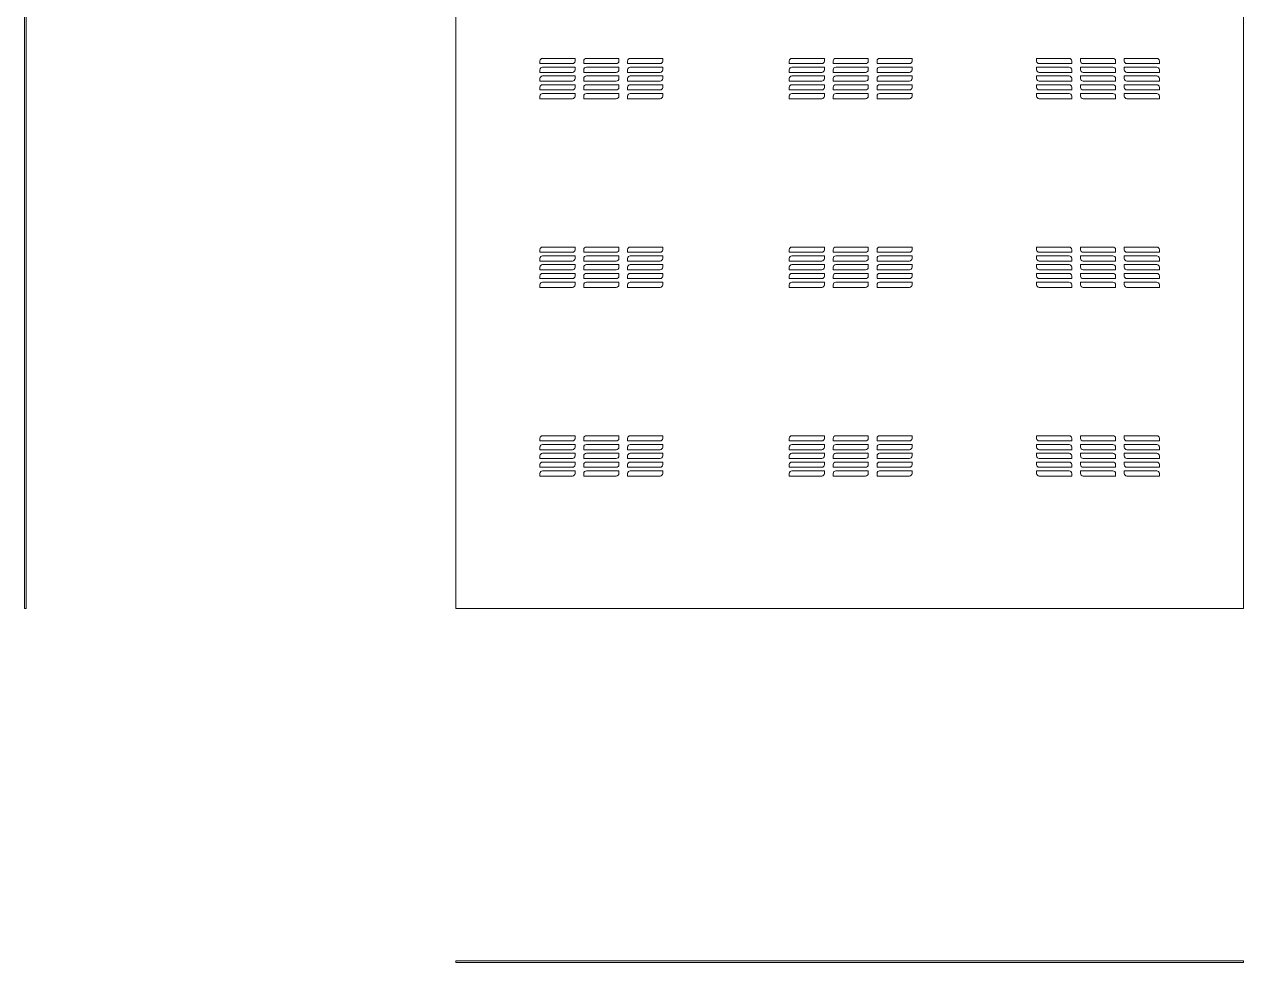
# Model space of a CAD drawing. Header units: millimetres. Extents: x 3075 to 6077, y 2718 to 5018.
# Drawn here: x 3075 to 4465, y 2718 to 3787 of the extents above; entities that cross this region are included whole.
import ezdxf

# ---------------------------------------------------------------- set-up
doc = ezdxf.new("R2010")
doc.units = ezdxf.units.MM

msp = doc.modelspace()

# ---------------------------------------------------------------- linework, layer by layer
at = {"color": 7, "linetype": 'Continuous', "lineweight": 15}
for p, q in [((3075.2, 4294.7), (3075.2, 3121.7)), ((3077.2, 4294.7), (3077.2, 3121.7)), ((3566.9, 3121.7), (3566.9, 4294.7)), ((4464.9, 4294.7), (4464.9, 3121.7)), ((3662.8, 3745.6), (3662.8, 3742.6)), ((3662.8, 3742.6), (3699.8, 3742.6)), ((3702.8, 3748.6), (3665.8, 3748.6)), ((3702.8, 3738.6), (3665.8, 3738.6)), ((3702.8, 3745.6), (3702.8, 3748.6)), ((3702.8, 3735.6), (3702.8, 3738.6)), ((3712.8, 3745.6), (3712.8, 3742.6)), ((3712.8, 3742.6), (3749.8, 3742.6)), ((3752.8, 3748.6), (3715.8, 3748.6)), ((3752.8, 3738.6), (3715.8, 3738.6)), ((3752.8, 3745.6), (3752.8, 3748.6)), ((3752.8, 3735.6), (3752.8, 3738.6)), ((3762.8, 3745.6), (3762.8, 3742.6)), ((3762.8, 3742.6), (3799.8, 3742.6)), ((3802.8, 3748.6), (3765.8, 3748.6)), ((3802.8, 3738.6), (3765.8, 3738.6)), ((3802.8, 3745.6), (3802.8, 3748.6)), ((3802.8, 3735.6), (3802.8, 3738.6)), ((3947, 3745.6), (3947, 3742.6)), ((3947, 3742.6), (3984, 3742.6)), ((3987, 3748.6), (3950, 3748.6)), ((3987, 3738.6), (3950, 3738.6)), ((3987, 3745.6), (3987, 3748.6)), ((3987, 3735.6), (3987, 3738.6)), ((3997, 3745.6), (3997, 3742.6)), ((3997, 3742.6), (4034, 3742.6)), ((4037, 3748.6), (4000, 3748.6)), ((4037, 3738.6), (4000, 3738.6)), ((4037, 3745.6), (4037, 3748.6)), ((4037, 3735.6), (4037, 3738.6)), ((4047, 3745.6), (4047, 3742.6)), ((4047, 3742.6), (4084, 3742.6)), ((4087, 3748.6), (4050, 3748.6)), ((4087, 3738.6), (4050, 3738.6)), ((4087, 3745.6), (4087, 3748.6)), ((4087, 3735.6), (4087, 3738.6)), ((4228.9, 3748.6), (4228.9, 3745.6)), ((4265.9, 3748.6), (4228.9, 3748.6)), ((4228.9, 3738.6), (4228.9, 3735.6)), ((4265.9, 3738.6), (4228.9, 3738.6)), ((4231.9, 3742.6), (4268.9, 3742.6)), ((4268.9, 3742.6), (4268.9, 3745.6)), ((4278.9, 3748.6), (4278.9, 3745.6)), ((4315.9, 3748.6), (4278.9, 3748.6)), ((4278.9, 3738.6), (4278.9, 3735.6)), ((4315.9, 3738.6), (4278.9, 3738.6)), ((4281.9, 3742.6), (4318.9, 3742.6)), ((4318.9, 3742.6), (4318.9, 3745.6)), ((4328.9, 3748.6), (4328.9, 3745.6)), ((4365.9, 3748.6), (4328.9, 3748.6)), ((4328.9, 3738.6), (4328.9, 3735.6)), ((4365.9, 3738.6), (4328.9, 3738.6)), ((4331.9, 3742.6), (4368.9, 3742.6)), ((4368.9, 3742.6), (4368.9, 3745.6)), ((3662.8, 3735.6), (3662.8, 3732.6)), ((3662.8, 3732.6), (3699.8, 3732.6)), ((3662.8, 3725.6), (3662.8, 3722.6)), ((3702.8, 3728.6), (3665.8, 3728.6)), ((3702.8, 3725.6), (3702.8, 3728.6)), ((3712.8, 3735.6), (3712.8, 3732.6)), ((3712.8, 3732.6), (3749.8, 3732.6)), ((3712.8, 3725.6), (3712.8, 3722.6)), ((3752.8, 3728.6), (3715.8, 3728.6)), ((3752.8, 3725.6), (3752.8, 3728.6)), ((3762.8, 3735.6), (3762.8, 3732.6)), ((3762.8, 3732.6), (3799.8, 3732.6)), ((3762.8, 3725.6), (3762.8, 3722.6)), ((3802.8, 3728.6), (3765.8, 3728.6)), ((3802.8, 3725.6), (3802.8, 3728.6)), ((3947, 3735.6), (3947, 3732.6)), ((3947, 3732.6), (3984, 3732.6)), ((3947, 3725.6), (3947, 3722.6)), ((3987, 3728.6), (3950, 3728.6)), ((3987, 3725.6), (3987, 3728.6)), ((3997, 3735.6), (3997, 3732.6)), ((3997, 3732.6), (4034, 3732.6)), ((3997, 3725.6), (3997, 3722.6)), ((4037, 3728.6), (4000, 3728.6)), ((4037, 3725.6), (4037, 3728.6)), ((4047, 3735.6), (4047, 3732.6)), ((4047, 3732.6), (4084, 3732.6)), ((4047, 3725.6), (4047, 3722.6)), ((4087, 3728.6), (4050, 3728.6)), ((4087, 3725.6), (4087, 3728.6)), ((4228.9, 3728.6), (4228.9, 3725.6)), ((4265.9, 3728.6), (4228.9, 3728.6)), ((4231.9, 3732.6), (4268.9, 3732.6)), ((4268.9, 3732.6), (4268.9, 3735.6)), ((4268.9, 3722.6), (4268.9, 3725.6)), ((4278.9, 3728.6), (4278.9, 3725.6)), ((4315.9, 3728.6), (4278.9, 3728.6)), ((4281.9, 3732.6), (4318.9, 3732.6)), ((4318.9, 3732.6), (4318.9, 3735.6)), ((4318.9, 3722.6), (4318.9, 3725.6)), ((4328.9, 3728.6), (4328.9, 3725.6)), ((4365.9, 3728.6), (4328.9, 3728.6)), ((4331.9, 3732.6), (4368.9, 3732.6)), ((4368.9, 3732.6), (4368.9, 3735.6)), ((4368.9, 3722.6), (4368.9, 3725.6)), ((3662.8, 3722.6), (3699.8, 3722.6)), ((3662.8, 3715.6), (3662.8, 3712.6)), ((3662.8, 3712.6), (3699.8, 3712.6)), ((3702.8, 3718.6), (3665.8, 3718.6)), ((3702.8, 3715.6), (3702.8, 3718.6)), ((3712.8, 3722.6), (3749.8, 3722.6)), ((3712.8, 3715.6), (3712.8, 3712.6)), ((3712.8, 3712.6), (3749.8, 3712.6)), ((3752.8, 3718.6), (3715.8, 3718.6)), ((3752.8, 3715.6), (3752.8, 3718.6)), ((3762.8, 3722.6), (3799.8, 3722.6)), ((3762.8, 3715.6), (3762.8, 3712.6)), ((3762.8, 3712.6), (3799.8, 3712.6)), ((3802.8, 3718.6), (3765.8, 3718.6)), ((3802.8, 3715.6), (3802.8, 3718.6)), ((3947, 3722.6), (3984, 3722.6)), ((3947, 3715.6), (3947, 3712.6)), ((3947, 3712.6), (3984, 3712.6)), ((3987, 3718.6), (3950, 3718.6)), ((3987, 3715.6), (3987, 3718.6)), ((3997, 3722.6), (4034, 3722.6)), ((3997, 3715.6), (3997, 3712.6)), ((3997, 3712.6), (4034, 3712.6)), ((4037, 3718.6), (4000, 3718.6)), ((4037, 3715.6), (4037, 3718.6)), ((4047, 3722.6), (4084, 3722.6)), ((4047, 3715.6), (4047, 3712.6)), ((4047, 3712.6), (4084, 3712.6)), ((4087, 3718.6), (4050, 3718.6)), ((4087, 3715.6), (4087, 3718.6)), ((4228.9, 3718.6), (4228.9, 3715.6)), ((4265.9, 3718.6), (4228.9, 3718.6)), ((4231.9, 3722.6), (4268.9, 3722.6)), ((4231.9, 3712.6), (4268.9, 3712.6)), ((4268.9, 3712.6), (4268.9, 3715.6)), ((4278.9, 3718.6), (4278.9, 3715.6)), ((4315.9, 3718.6), (4278.9, 3718.6)), ((4281.9, 3722.6), (4318.9, 3722.6)), ((4281.9, 3712.6), (4318.9, 3712.6)), ((4318.9, 3712.6), (4318.9, 3715.6)), ((4328.9, 3718.6), (4328.9, 3715.6)), ((4365.9, 3718.6), (4328.9, 3718.6)), ((4331.9, 3722.6), (4368.9, 3722.6)), ((4331.9, 3712.6), (4368.9, 3712.6)), ((4368.9, 3712.6), (4368.9, 3715.6)), ((3662.8, 3705.6), (3662.8, 3702.6)), ((3662.8, 3702.6), (3699.8, 3702.6)), ((3702.8, 3708.6), (3665.8, 3708.6)), ((3702.8, 3705.6), (3702.8, 3708.6)), ((3712.8, 3705.6), (3712.8, 3702.6)), ((3712.8, 3702.6), (3749.8, 3702.6)), ((3752.8, 3708.6), (3715.8, 3708.6)), ((3752.8, 3705.6), (3752.8, 3708.6)), ((3762.8, 3705.6), (3762.8, 3702.6)), ((3762.8, 3702.6), (3799.8, 3702.6)), ((3802.8, 3708.6), (3765.8, 3708.6)), ((3802.8, 3705.6), (3802.8, 3708.6)), ((3947, 3705.6), (3947, 3702.6)), ((3947, 3702.6), (3984, 3702.6)), ((3987, 3708.6), (3950, 3708.6)), ((3987, 3705.6), (3987, 3708.6)), ((3997, 3705.6), (3997, 3702.6)), ((3997, 3702.6), (4034, 3702.6)), ((4037, 3708.6), (4000, 3708.6)), ((4037, 3705.6), (4037, 3708.6)), ((4047, 3705.6), (4047, 3702.6)), ((4047, 3702.6), (4084, 3702.6)), ((4087, 3708.6), (4050, 3708.6)), ((4087, 3705.6), (4087, 3708.6)), ((4228.9, 3708.6), (4228.9, 3705.6)), ((4265.9, 3708.6), (4228.9, 3708.6)), ((4231.9, 3702.6), (4268.9, 3702.6)), ((4268.9, 3702.6), (4268.9, 3705.6)), ((4278.9, 3708.6), (4278.9, 3705.6)), ((4315.9, 3708.6), (4278.9, 3708.6)), ((4281.9, 3702.6), (4318.9, 3702.6)), ((4318.9, 3702.6), (4318.9, 3705.6)), ((4328.9, 3708.6), (4328.9, 3705.6)), ((4365.9, 3708.6), (4328.9, 3708.6)), ((4331.9, 3702.6), (4368.9, 3702.6)), ((4368.9, 3702.6), (4368.9, 3705.6)), ((3662.8, 3530.6), (3662.8, 3527.6)), ((3702.8, 3533.6), (3665.8, 3533.6)), ((3702.8, 3530.6), (3702.8, 3533.6)), ((3712.8, 3530.6), (3712.8, 3527.6)), ((3752.8, 3533.6), (3715.8, 3533.6)), ((3752.8, 3530.6), (3752.8, 3533.6)), ((3762.8, 3530.6), (3762.8, 3527.6)), ((3802.8, 3533.6), (3765.8, 3533.6)), ((3802.8, 3530.6), (3802.8, 3533.6)), ((3947, 3530.6), (3947, 3527.6)), ((3987, 3533.6), (3950, 3533.6)), ((3987, 3530.6), (3987, 3533.6)), ((3997, 3530.6), (3997, 3527.6)), ((4037, 3533.6), (4000, 3533.6)), ((4037, 3530.6), (4037, 3533.6)), ((4047, 3530.6), (4047, 3527.6)), ((4087, 3533.6), (4050, 3533.6)), ((4087, 3530.6), (4087, 3533.6)), ((4228.9, 3533.6), (4228.9, 3530.6)), ((4265.9, 3533.6), (4228.9, 3533.6)), ((4268.9, 3527.6), (4268.9, 3530.6)), ((4278.9, 3533.6), (4278.9, 3530.6)), ((4315.9, 3533.6), (4278.9, 3533.6)), ((4318.9, 3527.6), (4318.9, 3530.6)), ((4328.9, 3533.6), (4328.9, 3530.6)), ((4365.9, 3533.6), (4328.9, 3533.6)), ((4368.9, 3527.6), (4368.9, 3530.6)), ((3662.8, 3527.6), (3699.8, 3527.6)), ((3662.8, 3520.6), (3662.8, 3517.6)), ((3662.8, 3517.6), (3699.8, 3517.6)), ((3702.8, 3523.6), (3665.8, 3523.6)), ((3702.8, 3520.6), (3702.8, 3523.6)), ((3712.8, 3527.6), (3749.8, 3527.6)), ((3712.8, 3520.6), (3712.8, 3517.6)), ((3712.8, 3517.6), (3749.8, 3517.6)), ((3752.8, 3523.6), (3715.8, 3523.6)), ((3752.8, 3520.6), (3752.8, 3523.6)), ((3762.8, 3527.6), (3799.8, 3527.6)), ((3762.8, 3520.6), (3762.8, 3517.6)), ((3762.8, 3517.6), (3799.8, 3517.6)), ((3802.8, 3523.6), (3765.8, 3523.6)), ((3802.8, 3520.6), (3802.8, 3523.6)), ((3947, 3527.6), (3984, 3527.6)), ((3947, 3520.6), (3947, 3517.6)), ((3947, 3517.6), (3984, 3517.6)), ((3987, 3523.6), (3950, 3523.6)), ((3987, 3520.6), (3987, 3523.6)), ((3997, 3527.6), (4034, 3527.6)), ((3997, 3520.6), (3997, 3517.6)), ((3997, 3517.6), (4034, 3517.6)), ((4037, 3523.6), (4000, 3523.6)), ((4037, 3520.6), (4037, 3523.6)), ((4047, 3527.6), (4084, 3527.6)), ((4047, 3520.6), (4047, 3517.6)), ((4047, 3517.6), (4084, 3517.6)), ((4087, 3523.6), (4050, 3523.6)), ((4087, 3520.6), (4087, 3523.6)), ((4228.9, 3523.6), (4228.9, 3520.6)), ((4265.9, 3523.6), (4228.9, 3523.6)), ((4231.9, 3527.6), (4268.9, 3527.6)), ((4231.9, 3517.6), (4268.9, 3517.6)), ((4268.9, 3517.6), (4268.9, 3520.6)), ((4278.9, 3523.6), (4278.9, 3520.6)), ((4315.9, 3523.6), (4278.9, 3523.6)), ((4281.9, 3527.6), (4318.9, 3527.6)), ((4281.9, 3517.6), (4318.9, 3517.6)), ((4318.9, 3517.6), (4318.9, 3520.6)), ((4328.9, 3523.6), (4328.9, 3520.6)), ((4365.9, 3523.6), (4328.9, 3523.6)), ((4331.9, 3527.6), (4368.9, 3527.6)), ((4331.9, 3517.6), (4368.9, 3517.6)), ((4368.9, 3517.6), (4368.9, 3520.6)), ((3662.8, 3510.6), (3662.8, 3507.6)), ((3662.8, 3507.6), (3699.8, 3507.6)), ((3702.8, 3513.6), (3665.8, 3513.6)), ((3702.8, 3503.6), (3665.8, 3503.6)), ((3702.8, 3510.6), (3702.8, 3513.6)), ((3702.8, 3500.6), (3702.8, 3503.6)), ((3712.8, 3510.6), (3712.8, 3507.6)), ((3712.8, 3507.6), (3749.8, 3507.6)), ((3752.8, 3513.6), (3715.8, 3513.6)), ((3752.8, 3503.6), (3715.8, 3503.6)), ((3752.8, 3510.6), (3752.8, 3513.6)), ((3752.8, 3500.6), (3752.8, 3503.6)), ((3762.8, 3510.6), (3762.8, 3507.6)), ((3762.8, 3507.6), (3799.8, 3507.6)), ((3802.8, 3513.6), (3765.8, 3513.6)), ((3802.8, 3503.6), (3765.8, 3503.6)), ((3802.8, 3510.6), (3802.8, 3513.6)), ((3802.8, 3500.6), (3802.8, 3503.6)), ((3947, 3510.6), (3947, 3507.6)), ((3947, 3507.6), (3984, 3507.6)), ((3987, 3513.6), (3950, 3513.6)), ((3987, 3503.6), (3950, 3503.6)), ((3987, 3510.6), (3987, 3513.6)), ((3987, 3500.6), (3987, 3503.6)), ((3997, 3510.6), (3997, 3507.6)), ((3997, 3507.6), (4034, 3507.6)), ((4037, 3513.6), (4000, 3513.6)), ((4037, 3503.6), (4000, 3503.6)), ((4037, 3510.6), (4037, 3513.6)), ((4037, 3500.6), (4037, 3503.6)), ((4047, 3510.6), (4047, 3507.6)), ((4047, 3507.6), (4084, 3507.6)), ((4087, 3513.6), (4050, 3513.6)), ((4087, 3503.6), (4050, 3503.6)), ((4087, 3510.6), (4087, 3513.6)), ((4087, 3500.6), (4087, 3503.6)), ((4228.9, 3513.6), (4228.9, 3510.6)), ((4265.9, 3513.6), (4228.9, 3513.6)), ((4228.9, 3503.6), (4228.9, 3500.6)), ((4265.9, 3503.6), (4228.9, 3503.6)), ((4231.9, 3507.6), (4268.9, 3507.6)), ((4268.9, 3507.6), (4268.9, 3510.6)), ((4278.9, 3513.6), (4278.9, 3510.6)), ((4315.9, 3513.6), (4278.9, 3513.6)), ((4278.9, 3503.6), (4278.9, 3500.6)), ((4315.9, 3503.6), (4278.9, 3503.6)), ((4281.9, 3507.6), (4318.9, 3507.6)), ((4318.9, 3507.6), (4318.9, 3510.6)), ((4328.9, 3513.6), (4328.9, 3510.6)), ((4365.9, 3513.6), (4328.9, 3513.6)), ((4328.9, 3503.6), (4328.9, 3500.6)), ((4365.9, 3503.6), (4328.9, 3503.6)), ((4331.9, 3507.6), (4368.9, 3507.6)), ((4368.9, 3507.6), (4368.9, 3510.6)), ((3662.8, 3500.6), (3662.8, 3497.6)), ((3662.8, 3497.6), (3699.8, 3497.6)), ((3662.8, 3490.6), (3662.8, 3487.6)), ((3702.8, 3493.6), (3665.8, 3493.6)), ((3702.8, 3490.6), (3702.8, 3493.6)), ((3712.8, 3500.6), (3712.8, 3497.6)), ((3712.8, 3497.6), (3749.8, 3497.6)), ((3712.8, 3490.6), (3712.8, 3487.6)), ((3752.8, 3493.6), (3715.8, 3493.6)), ((3752.8, 3490.6), (3752.8, 3493.6)), ((3762.8, 3500.6), (3762.8, 3497.6)), ((3762.8, 3497.6), (3799.8, 3497.6)), ((3762.8, 3490.6), (3762.8, 3487.6)), ((3802.8, 3493.6), (3765.8, 3493.6)), ((3802.8, 3490.6), (3802.8, 3493.6)), ((3947, 3500.6), (3947, 3497.6)), ((3947, 3497.6), (3984, 3497.6)), ((3947, 3490.6), (3947, 3487.6)), ((3987, 3493.6), (3950, 3493.6)), ((3987, 3490.6), (3987, 3493.6)), ((3997, 3500.6), (3997, 3497.6)), ((3997, 3497.6), (4034, 3497.6)), ((3997, 3490.6), (3997, 3487.6)), ((4037, 3493.6), (4000, 3493.6)), ((4037, 3490.6), (4037, 3493.6)), ((4047, 3500.6), (4047, 3497.6)), ((4047, 3497.6), (4084, 3497.6)), ((4047, 3490.6), (4047, 3487.6)), ((4087, 3493.6), (4050, 3493.6)), ((4087, 3490.6), (4087, 3493.6)), ((4228.9, 3493.6), (4228.9, 3490.6)), ((4265.9, 3493.6), (4228.9, 3493.6)), ((4231.9, 3497.6), (4268.9, 3497.6)), ((4268.9, 3497.6), (4268.9, 3500.6)), ((4268.9, 3487.6), (4268.9, 3490.6)), ((4278.9, 3493.6), (4278.9, 3490.6)), ((4315.9, 3493.6), (4278.9, 3493.6)), ((4281.9, 3497.6), (4318.9, 3497.6)), ((4318.9, 3497.6), (4318.9, 3500.6)), ((4318.9, 3487.6), (4318.9, 3490.6)), ((4328.9, 3493.6), (4328.9, 3490.6)), ((4365.9, 3493.6), (4328.9, 3493.6)), ((4331.9, 3497.6), (4368.9, 3497.6)), ((4368.9, 3497.6), (4368.9, 3500.6)), ((4368.9, 3487.6), (4368.9, 3490.6)), ((3662.8, 3487.6), (3699.8, 3487.6)), ((3712.8, 3487.6), (3749.8, 3487.6)), ((3762.8, 3487.6), (3799.8, 3487.6)), ((3947, 3487.6), (3984, 3487.6)), ((3997, 3487.6), (4034, 3487.6)), ((4047, 3487.6), (4084, 3487.6)), ((4231.9, 3487.6), (4268.9, 3487.6)), ((4281.9, 3487.6), (4318.9, 3487.6)), ((4331.9, 3487.6), (4368.9, 3487.6)), ((3662.8, 3315.6), (3662.8, 3312.6)), ((3662.8, 3312.6), (3699.8, 3312.6)), ((3702.8, 3318.6), (3665.8, 3318.6)), ((3702.8, 3308.6), (3665.8, 3308.6)), ((3702.8, 3315.6), (3702.8, 3318.6)), ((3702.8, 3305.6), (3702.8, 3308.6)), ((3712.8, 3315.6), (3712.8, 3312.6)), ((3712.8, 3312.6), (3749.8, 3312.6)), ((3752.8, 3318.6), (3715.8, 3318.6)), ((3752.8, 3308.6), (3715.8, 3308.6)), ((3752.8, 3315.6), (3752.8, 3318.6)), ((3752.8, 3305.6), (3752.8, 3308.6)), ((3762.8, 3315.6), (3762.8, 3312.6)), ((3762.8, 3312.6), (3799.8, 3312.6)), ((3802.8, 3318.6), (3765.8, 3318.6)), ((3802.8, 3308.6), (3765.8, 3308.6)), ((3802.8, 3315.6), (3802.8, 3318.6)), ((3802.8, 3305.6), (3802.8, 3308.6)), ((3947, 3315.6), (3947, 3312.6)), ((3947, 3312.6), (3984, 3312.6)), ((3987, 3318.6), (3950, 3318.6)), ((3987, 3308.6), (3950, 3308.6)), ((3987, 3315.6), (3987, 3318.6)), ((3987, 3305.6), (3987, 3308.6)), ((3997, 3315.6), (3997, 3312.6)), ((3997, 3312.6), (4034, 3312.6)), ((4037, 3318.6), (4000, 3318.6)), ((4037, 3308.6), (4000, 3308.6)), ((4037, 3315.6), (4037, 3318.6)), ((4037, 3305.6), (4037, 3308.6)), ((4047, 3315.6), (4047, 3312.6)), ((4047, 3312.6), (4084, 3312.6)), ((4087, 3318.6), (4050, 3318.6)), ((4087, 3308.6), (4050, 3308.6)), ((4087, 3315.6), (4087, 3318.6)), ((4087, 3305.6), (4087, 3308.6)), ((4228.9, 3318.6), (4228.9, 3315.6)), ((4265.9, 3318.6), (4228.9, 3318.6)), ((4228.9, 3308.6), (4228.9, 3305.6)), ((4265.9, 3308.6), (4228.9, 3308.6)), ((4231.9, 3312.6), (4268.9, 3312.6)), ((4268.9, 3312.6), (4268.9, 3315.6)), ((4278.9, 3318.6), (4278.9, 3315.6)), ((4315.9, 3318.6), (4278.9, 3318.6)), ((4278.9, 3308.6), (4278.9, 3305.6)), ((4315.9, 3308.6), (4278.9, 3308.6)), ((4281.9, 3312.6), (4318.9, 3312.6)), ((4318.9, 3312.6), (4318.9, 3315.6)), ((4328.9, 3318.6), (4328.9, 3315.6)), ((4365.9, 3318.6), (4328.9, 3318.6)), ((4328.9, 3308.6), (4328.9, 3305.6)), ((4365.9, 3308.6), (4328.9, 3308.6)), ((4331.9, 3312.6), (4368.9, 3312.6)), ((4368.9, 3312.6), (4368.9, 3315.6)), ((3662.8, 3305.6), (3662.8, 3302.6)), ((3662.8, 3302.6), (3699.8, 3302.6)), ((3662.8, 3295.6), (3662.8, 3292.6)), ((3702.8, 3298.6), (3665.8, 3298.6)), ((3702.8, 3295.6), (3702.8, 3298.6)), ((3712.8, 3305.6), (3712.8, 3302.6)), ((3712.8, 3302.6), (3749.8, 3302.6)), ((3712.8, 3295.6), (3712.8, 3292.6)), ((3752.8, 3298.6), (3715.8, 3298.6)), ((3752.8, 3295.6), (3752.8, 3298.6)), ((3762.8, 3305.6), (3762.8, 3302.6)), ((3762.8, 3302.6), (3799.8, 3302.6)), ((3762.8, 3295.6), (3762.8, 3292.6)), ((3802.8, 3298.6), (3765.8, 3298.6)), ((3802.8, 3295.6), (3802.8, 3298.6)), ((3947, 3305.6), (3947, 3302.6)), ((3947, 3302.6), (3984, 3302.6)), ((3947, 3295.6), (3947, 3292.6)), ((3987, 3298.6), (3950, 3298.6)), ((3987, 3295.6), (3987, 3298.6)), ((3997, 3305.6), (3997, 3302.6)), ((3997, 3302.6), (4034, 3302.6)), ((3997, 3295.6), (3997, 3292.6)), ((4037, 3298.6), (4000, 3298.6)), ((4037, 3295.6), (4037, 3298.6)), ((4047, 3305.6), (4047, 3302.6)), ((4047, 3302.6), (4084, 3302.6)), ((4047, 3295.6), (4047, 3292.6)), ((4087, 3298.6), (4050, 3298.6)), ((4087, 3295.6), (4087, 3298.6)), ((4228.9, 3298.6), (4228.9, 3295.6)), ((4265.9, 3298.6), (4228.9, 3298.6)), ((4231.9, 3302.6), (4268.9, 3302.6)), ((4268.9, 3302.6), (4268.9, 3305.6)), ((4268.9, 3292.6), (4268.9, 3295.6)), ((4278.9, 3298.6), (4278.9, 3295.6)), ((4315.9, 3298.6), (4278.9, 3298.6)), ((4281.9, 3302.6), (4318.9, 3302.6)), ((4318.9, 3302.6), (4318.9, 3305.6)), ((4318.9, 3292.6), (4318.9, 3295.6)), ((4328.9, 3298.6), (4328.9, 3295.6)), ((4365.9, 3298.6), (4328.9, 3298.6)), ((4331.9, 3302.6), (4368.9, 3302.6)), ((4368.9, 3302.6), (4368.9, 3305.6)), ((4368.9, 3292.6), (4368.9, 3295.6)), ((3662.8, 3292.6), (3699.8, 3292.6)), ((3662.8, 3285.6), (3662.8, 3282.6)), ((3662.8, 3282.6), (3699.8, 3282.6)), ((3702.8, 3288.6), (3665.8, 3288.6)), ((3702.8, 3285.6), (3702.8, 3288.6)), ((3712.8, 3292.6), (3749.8, 3292.6)), ((3712.8, 3285.6), (3712.8, 3282.6)), ((3712.8, 3282.6), (3749.8, 3282.6)), ((3752.8, 3288.6), (3715.8, 3288.6)), ((3752.8, 3285.6), (3752.8, 3288.6)), ((3762.8, 3292.6), (3799.8, 3292.6)), ((3762.8, 3285.6), (3762.8, 3282.6)), ((3762.8, 3282.6), (3799.8, 3282.6)), ((3802.8, 3288.6), (3765.8, 3288.6)), ((3802.8, 3285.6), (3802.8, 3288.6)), ((3947, 3292.6), (3984, 3292.6)), ((3947, 3285.6), (3947, 3282.6)), ((3947, 3282.6), (3984, 3282.6)), ((3987, 3288.6), (3950, 3288.6)), ((3987, 3285.6), (3987, 3288.6)), ((3997, 3292.6), (4034, 3292.6)), ((3997, 3285.6), (3997, 3282.6)), ((3997, 3282.6), (4034, 3282.6)), ((4037, 3288.6), (4000, 3288.6)), ((4037, 3285.6), (4037, 3288.6)), ((4047, 3292.6), (4084, 3292.6)), ((4047, 3285.6), (4047, 3282.6)), ((4047, 3282.6), (4084, 3282.6)), ((4087, 3288.6), (4050, 3288.6)), ((4087, 3285.6), (4087, 3288.6)), ((4228.9, 3288.6), (4228.9, 3285.6)), ((4265.9, 3288.6), (4228.9, 3288.6)), ((4231.9, 3292.6), (4268.9, 3292.6)), ((4231.9, 3282.6), (4268.9, 3282.6)), ((4268.9, 3282.6), (4268.9, 3285.6)), ((4278.9, 3288.6), (4278.9, 3285.6)), ((4315.9, 3288.6), (4278.9, 3288.6)), ((4281.9, 3292.6), (4318.9, 3292.6)), ((4281.9, 3282.6), (4318.9, 3282.6)), ((4318.9, 3282.6), (4318.9, 3285.6)), ((4328.9, 3288.6), (4328.9, 3285.6)), ((4365.9, 3288.6), (4328.9, 3288.6)), ((4331.9, 3292.6), (4368.9, 3292.6)), ((4331.9, 3282.6), (4368.9, 3282.6)), ((4368.9, 3282.6), (4368.9, 3285.6)), ((3662.8, 3275.6), (3662.8, 3272.6)), ((3662.8, 3272.6), (3699.8, 3272.6)), ((3702.8, 3278.6), (3665.8, 3278.6)), ((3702.8, 3275.6), (3702.8, 3278.6)), ((3712.8, 3275.6), (3712.8, 3272.6)), ((3712.8, 3272.6), (3749.8, 3272.6)), ((3752.8, 3278.6), (3715.8, 3278.6)), ((3752.8, 3275.6), (3752.8, 3278.6)), ((3762.8, 3275.6), (3762.8, 3272.6)), ((3762.8, 3272.6), (3799.8, 3272.6)), ((3802.8, 3278.6), (3765.8, 3278.6)), ((3802.8, 3275.6), (3802.8, 3278.6)), ((3947, 3275.6), (3947, 3272.6)), ((3947, 3272.6), (3984, 3272.6)), ((3987, 3278.6), (3950, 3278.6)), ((3987, 3275.6), (3987, 3278.6)), ((3997, 3275.6), (3997, 3272.6)), ((3997, 3272.6), (4034, 3272.6)), ((4037, 3278.6), (4000, 3278.6)), ((4037, 3275.6), (4037, 3278.6)), ((4047, 3275.6), (4047, 3272.6)), ((4047, 3272.6), (4084, 3272.6)), ((4087, 3278.6), (4050, 3278.6)), ((4087, 3275.6), (4087, 3278.6)), ((4228.9, 3278.6), (4228.9, 3275.6)), ((4265.9, 3278.6), (4228.9, 3278.6)), ((4231.9, 3272.6), (4268.9, 3272.6)), ((4268.9, 3272.6), (4268.9, 3275.6)), ((4278.9, 3278.6), (4278.9, 3275.6)), ((4315.9, 3278.6), (4278.9, 3278.6)), ((4281.9, 3272.6), (4318.9, 3272.6)), ((4318.9, 3272.6), (4318.9, 3275.6)), ((4328.9, 3278.6), (4328.9, 3275.6)), ((4365.9, 3278.6), (4328.9, 3278.6)), ((4331.9, 3272.6), (4368.9, 3272.6)), ((4368.9, 3272.6), (4368.9, 3275.6)), ((3077.2, 3121.7), (3075.2, 3121.7)), ((4464.9, 3121.7), (3566.9, 3121.7)), ((3566.9, 2720.1), (3566.9, 2718.1)), ((3566.9, 2720.1), (4464.9, 2720.1)), ((3566.9, 2718.1), (4464.9, 2718.1)), ((4464.9, 2718.1), (4464.9, 2720.1))]:
    msp.add_line(p, q, dxfattribs=at)
for centre, start, end in [((3665.8, 3745.6), 90, 180), ((3665.8, 3735.6), 90, 180), ((3699.8, 3745.6), 270, 0), ((3715.8, 3745.6), 90, 180), ((3715.8, 3735.6), 90, 180), ((3749.8, 3745.6), 270, 0), ((3765.8, 3745.6), 90, 180), ((3765.8, 3735.6), 90, 180), ((3799.8, 3745.6), 270, 0), ((3950, 3745.6), 90, 180), ((3950, 3735.6), 90, 180), ((3984, 3745.6), 270, 0), ((4000, 3745.6), 90, 180), ((4000, 3735.6), 90, 180), ((4034, 3745.6), 270, 0), ((4050, 3745.6), 90, 180), ((4050, 3735.6), 90, 180), ((4084, 3745.6), 270, 0), ((4231.9, 3745.6), 180, 270), ((4265.9, 3745.6), 0, 90), ((4265.9, 3735.6), 0, 90), ((4281.9, 3745.6), 180, 270), ((4315.9, 3745.6), 0, 90), ((4315.9, 3735.6), 0, 90), ((4331.9, 3745.6), 180, 270), ((4365.9, 3745.6), 0, 90), ((4365.9, 3735.6), 0, 90), ((3665.8, 3725.6), 90, 180), ((3699.8, 3735.6), 270, 0), ((3699.8, 3725.6), 270, 0), ((3715.8, 3725.6), 90, 180), ((3749.8, 3735.6), 270, 0), ((3749.8, 3725.6), 270, 0), ((3765.8, 3725.6), 90, 180), ((3799.8, 3735.6), 270, 0), ((3799.8, 3725.6), 270, 0), ((3950, 3725.6), 90, 180), ((3984, 3735.6), 270, 0), ((3984, 3725.6), 270, 0), ((4000, 3725.6), 90, 180), ((4034, 3735.6), 270, 0), ((4034, 3725.6), 270, 0), ((4050, 3725.6), 90, 180), ((4084, 3735.6), 270, 0), ((4084, 3725.6), 270, 0), ((4231.9, 3735.6), 180, 270), ((4231.9, 3725.6), 180, 270), ((4265.9, 3725.6), 0, 90), ((4281.9, 3735.6), 180, 270), ((4281.9, 3725.6), 180, 270), ((4315.9, 3725.6), 0, 90), ((4331.9, 3735.6), 180, 270), ((4331.9, 3725.6), 180, 270), ((4365.9, 3725.6), 0, 90), ((3665.8, 3715.6), 90, 180), ((3699.8, 3715.6), 270, 0), ((3715.8, 3715.6), 90, 180), ((3749.8, 3715.6), 270, 0), ((3765.8, 3715.6), 90, 180), ((3799.8, 3715.6), 270, 0), ((3950, 3715.6), 90, 180), ((3984, 3715.6), 270, 0), ((4000, 3715.6), 90, 180), ((4034, 3715.6), 270, 0), ((4050, 3715.6), 90, 180), ((4084, 3715.6), 270, 0), ((4231.9, 3715.6), 180, 270), ((4265.9, 3715.6), 0, 90), ((4281.9, 3715.6), 180, 270), ((4315.9, 3715.6), 0, 90), ((4331.9, 3715.6), 180, 270), ((4365.9, 3715.6), 0, 90), ((3665.8, 3705.6), 90, 180), ((3699.8, 3705.6), 270, 0), ((3715.8, 3705.6), 90, 180), ((3749.8, 3705.6), 270, 0), ((3765.8, 3705.6), 90, 180), ((3799.8, 3705.6), 270, 0), ((3950, 3705.6), 90, 180), ((3984, 3705.6), 270, 0), ((4000, 3705.6), 90, 180), ((4034, 3705.6), 270, 0), ((4050, 3705.6), 90, 180), ((4084, 3705.6), 270, 0), ((4231.9, 3705.6), 180, 270), ((4265.9, 3705.6), 0, 90), ((4281.9, 3705.6), 180, 270), ((4315.9, 3705.6), 0, 90), ((4331.9, 3705.6), 180, 270), ((4365.9, 3705.6), 0, 90), ((3665.8, 3530.6), 90, 180), ((3699.8, 3530.6), 270, 0), ((3715.8, 3530.6), 90, 180), ((3749.8, 3530.6), 270, 0), ((3765.8, 3530.6), 90, 180), ((3799.8, 3530.6), 270, 0), ((3950, 3530.6), 90, 180), ((3984, 3530.6), 270, 0), ((4000, 3530.6), 90, 180), ((4034, 3530.6), 270, 0), ((4050, 3530.6), 90, 180), ((4084, 3530.6), 270, 0), ((4231.9, 3530.6), 180, 270), ((4265.9, 3530.6), 0, 90), ((4281.9, 3530.6), 180, 270), ((4315.9, 3530.6), 0, 90), ((4331.9, 3530.6), 180, 270), ((4365.9, 3530.6), 0, 90), ((3665.8, 3520.6), 90, 180), ((3699.8, 3520.6), 270, 0), ((3715.8, 3520.6), 90, 180), ((3749.8, 3520.6), 270, 0), ((3765.8, 3520.6), 90, 180), ((3799.8, 3520.6), 270, 0), ((3950, 3520.6), 90, 180), ((3984, 3520.6), 270, 0), ((4000, 3520.6), 90, 180), ((4034, 3520.6), 270, 0), ((4050, 3520.6), 90, 180), ((4084, 3520.6), 270, 0), ((4231.9, 3520.6), 180, 270), ((4265.9, 3520.6), 0, 90), ((4281.9, 3520.6), 180, 270), ((4315.9, 3520.6), 0, 90), ((4331.9, 3520.6), 180, 270), ((4365.9, 3520.6), 0, 90), ((3665.8, 3510.6), 90, 180), ((3665.8, 3500.6), 90, 180), ((3699.8, 3510.6), 270, 0), ((3715.8, 3510.6), 90, 180), ((3715.8, 3500.6), 90, 180), ((3749.8, 3510.6), 270, 0), ((3765.8, 3510.6), 90, 180), ((3765.8, 3500.6), 90, 180), ((3799.8, 3510.6), 270, 0), ((3950, 3510.6), 90, 180), ((3950, 3500.6), 90, 180), ((3984, 3510.6), 270, 0), ((4000, 3510.6), 90, 180), ((4000, 3500.6), 90, 180), ((4034, 3510.6), 270, 0), ((4050, 3510.6), 90, 180), ((4050, 3500.6), 90, 180), ((4084, 3510.6), 270, 0), ((4231.9, 3510.6), 180, 270), ((4265.9, 3510.6), 0, 90), ((4265.9, 3500.6), 0, 90), ((4281.9, 3510.6), 180, 270), ((4315.9, 3510.6), 0, 90), ((4315.9, 3500.6), 0, 90), ((4331.9, 3510.6), 180, 270), ((4365.9, 3510.6), 0, 90), ((4365.9, 3500.6), 0, 90), ((3665.8, 3490.6), 90, 180), ((3699.8, 3500.6), 270, 0), ((3699.8, 3490.6), 270, 0), ((3715.8, 3490.6), 90, 180), ((3749.8, 3500.6), 270, 0), ((3749.8, 3490.6), 270, 0), ((3765.8, 3490.6), 90, 180), ((3799.8, 3500.6), 270, 0), ((3799.8, 3490.6), 270, 0), ((3950, 3490.6), 90, 180), ((3984, 3500.6), 270, 0), ((3984, 3490.6), 270, 0), ((4000, 3490.6), 90, 180), ((4034, 3500.6), 270, 0), ((4034, 3490.6), 270, 0), ((4050, 3490.6), 90, 180), ((4084, 3500.6), 270, 0), ((4084, 3490.6), 270, 0), ((4231.9, 3500.6), 180, 270), ((4231.9, 3490.6), 180, 270), ((4265.9, 3490.6), 0, 90), ((4281.9, 3500.6), 180, 270), ((4281.9, 3490.6), 180, 270), ((4315.9, 3490.6), 0, 90), ((4331.9, 3500.6), 180, 270), ((4331.9, 3490.6), 180, 270), ((4365.9, 3490.6), 0, 90), ((3665.8, 3315.6), 90, 180), ((3665.8, 3305.6), 90, 180), ((3699.8, 3315.6), 270, 0), ((3715.8, 3315.6), 90, 180), ((3715.8, 3305.6), 90, 180), ((3749.8, 3315.6), 270, 0), ((3765.8, 3315.6), 90, 180), ((3765.8, 3305.6), 90, 180), ((3799.8, 3315.6), 270, 0), ((3950, 3315.6), 90, 180), ((3950, 3305.6), 90, 180), ((3984, 3315.6), 270, 0), ((4000, 3315.6), 90, 180), ((4000, 3305.6), 90, 180), ((4034, 3315.6), 270, 0), ((4050, 3315.6), 90, 180), ((4050, 3305.6), 90, 180), ((4084, 3315.6), 270, 0), ((4231.9, 3315.6), 180, 270), ((4265.9, 3315.6), 0, 90), ((4265.9, 3305.6), 0, 90), ((4281.9, 3315.6), 180, 270), ((4315.9, 3315.6), 0, 90), ((4315.9, 3305.6), 0, 90), ((4331.9, 3315.6), 180, 270), ((4365.9, 3315.6), 0, 90), ((4365.9, 3305.6), 0, 90), ((3665.8, 3295.6), 90, 180), ((3699.8, 3305.6), 270, 0), ((3699.8, 3295.6), 270, 0), ((3715.8, 3295.6), 90, 180), ((3749.8, 3305.6), 270, 0), ((3749.8, 3295.6), 270, 0), ((3765.8, 3295.6), 90, 180), ((3799.8, 3305.6), 270, 0), ((3799.8, 3295.6), 270, 0), ((3950, 3295.6), 90, 180), ((3984, 3305.6), 270, 0), ((3984, 3295.6), 270, 0), ((4000, 3295.6), 90, 180), ((4034, 3305.6), 270, 0), ((4034, 3295.6), 270, 0), ((4050, 3295.6), 90, 180), ((4084, 3305.6), 270, 0), ((4084, 3295.6), 270, 0), ((4231.9, 3305.6), 180, 270), ((4231.9, 3295.6), 180, 270), ((4265.9, 3295.6), 0, 90), ((4281.9, 3305.6), 180, 270), ((4281.9, 3295.6), 180, 270), ((4315.9, 3295.6), 0, 90), ((4331.9, 3305.6), 180, 270), ((4331.9, 3295.6), 180, 270), ((4365.9, 3295.6), 0, 90), ((3665.8, 3285.6), 90, 180), ((3699.8, 3285.6), 270, 0), ((3715.8, 3285.6), 90, 180), ((3749.8, 3285.6), 270, 0), ((3765.8, 3285.6), 90, 180), ((3799.8, 3285.6), 270, 0), ((3950, 3285.6), 90, 180), ((3984, 3285.6), 270, 0), ((4000, 3285.6), 90, 180), ((4034, 3285.6), 270, 0), ((4050, 3285.6), 90, 180), ((4084, 3285.6), 270, 0), ((4231.9, 3285.6), 180, 270), ((4265.9, 3285.6), 0, 90), ((4281.9, 3285.6), 180, 270), ((4315.9, 3285.6), 0, 90), ((4331.9, 3285.6), 180, 270), ((4365.9, 3285.6), 0, 90), ((3665.8, 3275.6), 90, 180), ((3699.8, 3275.6), 270, 0), ((3715.8, 3275.6), 90, 180), ((3749.8, 3275.6), 270, 0), ((3765.8, 3275.6), 90, 180), ((3799.8, 3275.6), 270, 0), ((3950, 3275.6), 90, 180), ((3984, 3275.6), 270, 0), ((4000, 3275.6), 90, 180), ((4034, 3275.6), 270, 0), ((4050, 3275.6), 90, 180), ((4084, 3275.6), 270, 0), ((4231.9, 3275.6), 180, 270), ((4265.9, 3275.6), 0, 90), ((4281.9, 3275.6), 180, 270), ((4315.9, 3275.6), 0, 90), ((4331.9, 3275.6), 180, 270), ((4365.9, 3275.6), 0, 90)]:
    msp.add_arc(centre, 3, start, end, dxfattribs=at)

doc.saveas('drawing.dxf')
